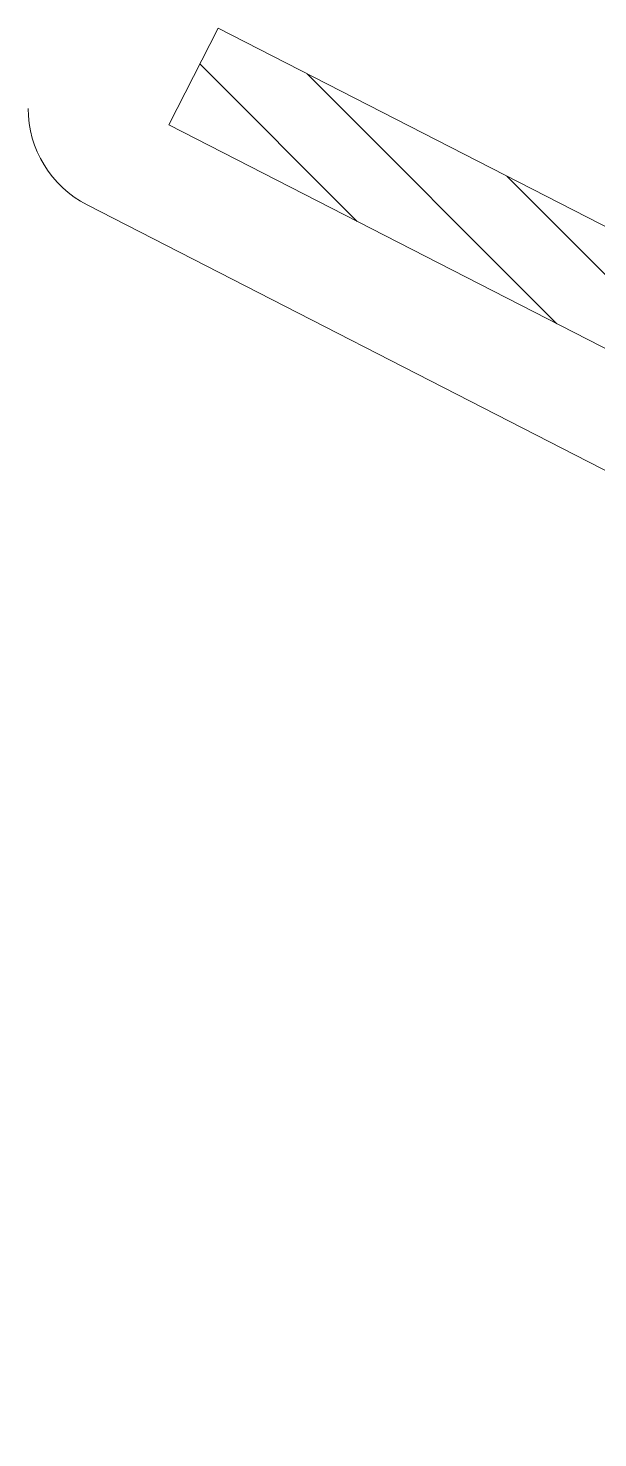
# Model space of a CAD drawing. Header units: millimetres. Extents: x -3 to 1189, y 0 to 841.
# Drawn here: x 246.2 to 272.4, y 32.9 to 97.8 of the extents above; entities that cross this region are included whole.
import ezdxf

# ---------------------------------------------------------------- set-up
doc = ezdxf.new("R2010")
doc.units = ezdxf.units.MM

msp = doc.modelspace()

# ---------------------------------------------------------------- hatches: boundary and pattern name
at = {"linetype": 'Continuous', "lineweight": 0}
h = msp.add_hatch(dxfattribs=at)
h.set_pattern_fill('ANSI31', angle=90, style=0)
h.paths.add_polyline_path([(381.3104, 33.0799), (254.9185, 97.8032), (252.6395, 93.3528), (379.0314, 28.6295)], flags=0)

# ---------------------------------------------------------------- linework, layer by layer
at = {"color": 7, "linetype": 'Continuous', "lineweight": 15}
for p, q in [((252.6395, 93.3528), (254.9185, 97.8032)), ((254.9185, 97.8032), (381.3104, 33.0799)), ((252.6395, 93.3528), (379.0314, 28.6295)), ((376.4139, 24.3524), (248.8814, 89.6598))]:
    msp.add_line(p, q, dxfattribs=at)
msp.add_arc((251.1604, 94.1102), 5, 180, 242.883714, dxfattribs=at)

doc.saveas('drawing.dxf')
